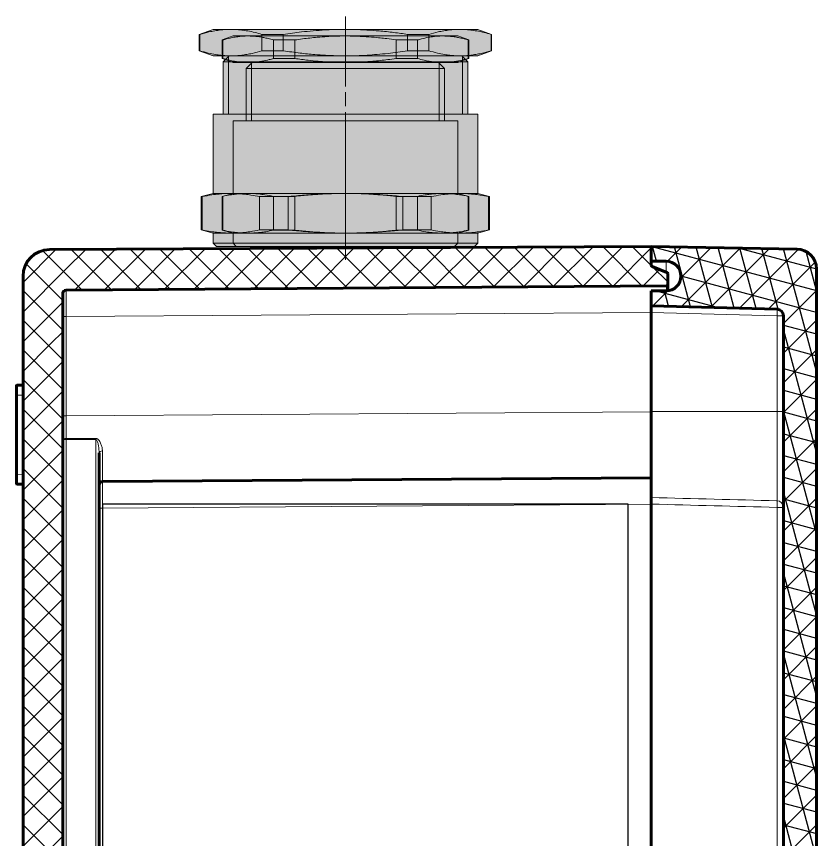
# Model space of a CAD drawing. Header units: millimetres. Extents: x -101 to 319, y -85 to 212.
# Drawn here: x 161.55 to 191.8, y 70 to 101.14 of the extents above; entities that cross this region are included whole.
import ezdxf

# ---------------------------------------------------------------- set-up
doc = ezdxf.new("R2010")
doc.units = ezdxf.units.MM
for name, pattern in [('K5LT_AXLED', [26.227272, 21.727272, -1.5, 1.5, -1.5]), ('K5LT_BASIC', [0]), ('K5LT_THIN', [0])]:
    doc.linetypes.add(name, pattern=pattern)
doc.layers.add('Системный слой', color=7, linetype='Continuous')

# ---------------------------------------------------------------- blocks, each defined once
blk = doc.blocks.new('35_DIN_CUTSIDE')
at = {"layer": 'Системный слой', "color": 150, "linetype": 'K5LT_BASIC', "lineweight": 60, "true_color": 0x0080ff}
for p, q in [((6.85, 18.06), (7.28, 18.06)), ((7.28, 18.06), (7.28, 14.95)), ((6.24, 14.95), (6.24, 17.35)), ((2.08, 13.91), (5.2, 13.91)), ((5.2, 12.87), (2.08, 12.87)), ((0, 11.83), (0, -12.09)), ((0, 11.83), (0, -12.09)), ((1.04, 11.83), (1.04, -12.09)), ((3.33, 5.2), (2.29, 5.2)), ((2.29, 5.2), (2.29, 0)), ((4.37, 5.2), (3.33, 5.2)), ((4.37, 5.2), (3.33, 5.2)), ((3.33, 0), (3.33, 5.2)), ((2.29, 3.9), (1.04, 3.9)), ((1.04, 3.9), (1.04, 0)), ((2.29, 0), (2.29, 3.9)), ((6.45, 0.62), (6.45, 3.12)), ((6.45, 0.62), (6.45, 3.12)), ((1.04, 0.24), (2.29, 0.69)), ((5.2, -0.62), (5.2, 0.62)), ((5.2, 0.62), (6.45, 0.62)), ((5.2, -0.62), (5.2, 0.62)), ((5.2, 0.62), (6.45, 0.62)), ((1.04, -3.9), (1.04, 0)), ((2.29, -0.24), (1.04, -0.69)), ((2.29, -5.2), (2.29, 0)), ((2.29, 0), (2.29, -3.9)), ((3.33, 0), (3.33, -5.2)), ((6.45, -0.62), (5.2, -0.62)), ((6.45, -0.62), (5.2, -0.62)), ((6.45, -0.62), (6.45, -3.12)), ((6.45, -0.62), (6.45, -3.12)), ((2.29, -3.9), (1.04, -3.9)), ((3.33, -5.2), (2.29, -5.2)), ((4.37, -5.2), (3.33, -5.2)), ((4.37, -5.2), (3.33, -5.2)), ((5.2, -13.13), (2.08, -13.13)), ((5.2, -13.13), (2.08, -13.13)), ((2.08, -14.17), (5.2, -14.17)), ((2.08, -14.17), (5.2, -14.17)), ((6.24, -15.21), (6.24, -16.46)), ((7.24, -16.59), (7.28, -15.21)), ((6.41, -16.58), (7.24, -16.59))]:
    blk.add_line(p, q, dxfattribs=at)
at = {"layer": 'Системный слой', "color": 30, "linetype": 'K5LT_AXLED', "lineweight": 18, "true_color": 0xff8000}
blk.add_line((0.29, 0), (9.68, 0), dxfattribs=at)
at = {"layer": 'Системный слой', "color": 150, "linetype": 'K5LT_BASIC', "lineweight": 60, "true_color": 0x0080ff}
for centre, radius, start, end in [((5.2, 14.95), 2.08, 270, 0), ((5.2, 14.95), 1.04, 270, 0), ((2.08, 11.83), 2.08, 90, 180), ((2.08, 11.83), 1.04, 90, 180), ((4.37, 3.12), 2.08, 0, 90), ((4.37, 3.12), 2.08, 0, 90), ((4.37, -3.12), 2.08, 270, 0), ((4.37, -3.12), 2.08, 270, 0), ((2.08, -12.09), 2.08, 180, 270), ((2.08, -12.09), 2.08, 180, 270), ((2.08, -12.09), 1.04, 180, 270), ((2.08, -12.09), 1.04, 180, 270), ((5.2, -15.21), 2.08, 0, 90), ((5.2, -15.21), 2.08, 0, 90), ((5.2, -15.21), 1.04, 0, 90), ((5.2, -15.21), 1.04, 0, 90)]:
    blk.add_arc(centre, radius, start, end, dxfattribs=at)
blk = doc.blocks.new('VP.262512_cutside')
h = blk.add_hatch()
h.set_pattern_fill('NET3', color=256, angle=135)
edge = h.paths.add_edge_path()
edge.add_line((197.16, 108), (-29.5, 108))
edge.add_line((-29.5, 108), (-29.5, 102.04))
edge.add_ellipse((-28.5, 102), major_axis=(-1, 0.026), ratio=0.026168, start_angle=271.5, end_angle=359.9966, ccw=False)
edge.add_arc((-28.5, 102), 1, 90, 178.0958, ccw=False)
edge.add_line((-28.5, 103), (192.01, 103))
edge.add_line((192.01, 103), (192.01, 102.5))
edge.add_line((192.01, 102.5), (192.78, 102.5))
edge.add_line((192.78, 102.5), (192.78, 103))
edge.add_line((192.78, 103), (193.3, 103))
edge.add_line((193.3, 103), (193.3, 102.5))
edge.add_line((193.3, 102.5), (193.81, 102.5))
edge.add_line((193.81, 102.5), (193.81, 103))
edge.add_line((193.81, 103), (197.16, 103))
edge.add_line((197.16, 103), (197.16, 108))
h = blk.add_hatch()
h.set_pattern_fill('NET3', color=256, angle=135)
h.paths.add_polyline_path([(210.58, 105.06, 0.408602), (207.58, 108), (197.16, 108), (197.16, 103), (200.5, 103, -0.406566), (201.5, 102.03), (202, 83), (204.25, 83), (204.25, 85.26), (204.25, 85.26, -0.998762), (208.75, 85.25), (208.75, 83), (211, 83)])
h = blk.add_hatch()
h.set_pattern_fill('NET', color=256, angle=135)
h.paths.add_polyline_path([(-33, 85.3, 0.41217), (-33.2, 85.5), (-34.87, 85.5, 0.305731), (-35.05, 85.38), (-35.96, 83.13, -0.305731), (-36.14, 83), (-38.99, 83), (-38.52, -5.53), (-32.36, -5.5)])
h = blk.add_hatch()
h.set_pattern_fill('NET', color=256, angle=135)
h.paths.add_polyline_path([(210.99, 83), (208.75, 83), (208.14, 83, -0.305731), (207.96, 83.13), (207.05, 85.38, 0.305731), (206.87, 85.5), (205.2, 85.5, 0.41217), (205, 85.3), (204.36, -5.5), (210.52, -5.53)])
h = blk.add_hatch()
h.set_pattern_fill('NET', color=256, angle=135)
h.paths.add_polyline_path([(-24.34, -6), (-31.86, -6, -0.411616), (-32.36, -5.5), (-38.52, -5.53), (-38.51, -8.02, 0.412681), (-34.51, -12), (-24.34, -12)])
h = blk.add_hatch()
h.set_pattern_fill('NET', color=256, angle=135)
edge = h.paths.add_edge_path()
edge.add_line((210.52, -5.53), (204.39, -5.5))
edge.add_spline(control_points=[(200.36, -5.5), (200.89, -5.5), (201.41, -5.5), (202.38, -5.5), (202.82, -5.5), (203.56, -5.5), (203.86, -5.5), (204.26, -5.5), (204.36, -5.5), (204.36, -5.5)], knot_values=[0, 0, 0, 0, 0.25, 0.25, 0.5, 0.5, 0.75, 0.75, 1, 1, 1, 1], degree=3, periodic=0)
edge.add_arc((203.86, -5.5), 0.5, 270, 359.567, ccw=False)
edge.add_line((203.86, -6), (-24.34, -6))
edge.add_line((-24.34, -6), (-24.34, -12))
edge.add_line((-24.34, -12), (206.51, -12))
edge.add_arc((206.51, -8), 4, 270, 359.7)
edge.add_line((210.51, -8.02), (210.52, -5.53))
at = {"layer": 'Системный слой'}
h = blk.add_hatch(dxfattribs=at)
h.set_pattern_fill('NET3', angle=135, style=0)
h.paths.add_polyline_path([(-29.5, 102.03), (-29.5, 108), (-35.58, 108, 0.408602), (-38.58, 105.06), (-39, 83), (-36.75, 83), (-36.75, 85.25, -0.414214), (-34.5, 87.5, -0.414214), (-32.25, 85.25), (-32.25, 83), (-30, 83)])
at = {"color": 7, "true_color": 0xffffff}
blk.add_lwpolyline([(67.94, 0), (67.94, 7.28), (102.59, 7.28), (102.59, 0), (172, 0), (172, 79.51), (0, 79.51), (0, 0), (67.94, 0)], dxfattribs=at)
at = {"layer": 'Системный слой', "color": 150, "linetype": 'K5LT_BASIC', "lineweight": 60, "true_color": 0x0080ff}
for p, q in [((207.58, 108), (-35.58, 108)), ((-38.58, 105.06), (-39, 83)), ((211, 83), (210.58, 105.06)), ((192.01, 103), (-28.5, 103)), ((189.84, 102.5), (189.84, 103)), ((189.84, 102.5), (189.97, 102.5)), ((189.97, 102.5), (189.97, 103)), ((189.97, 102.5), (192.01, 102.5)), ((192.01, 103), (192.01, 102.5)), ((192.78, 102.5), (192.01, 102.5)), ((193.3, 103), (192.78, 103)), ((192.78, 102.5), (192.78, 103)), ((192.78, 102.5), (193.3, 102.5)), ((193.3, 103), (193.3, 102.5)), ((193.81, 102.5), (193.3, 102.5)), ((200.5, 103), (193.81, 103)), ((193.81, 102.5), (193.81, 103)), ((193.81, 102.5), (194.97, 102.5)), ((194.97, 102.5), (194.97, 103)), ((-29.5, 102.03), (-30, 83)), ((202, 83), (201.5, 102.03)), ((208.07, 86.86), (204.25, 85.26)), ((204.27, 85.58), (207.83, 87.07)), ((208.54, 86.2), (206.88, 85.5)), ((-36.75, 83), (-36.75, 85.25)), ((-35.96, 83.13), (-35.05, 85.38)), ((-33.2, 85.5), (-34.87, 85.5)), ((-33.2, 85.5), (-32.26, 85.5)), ((-33, 85.3), (-32.36, -5.5)), ((-32.25, 83), (-32.25, 85.25)), ((204.25, 85.25), (204.25, 83)), ((204.99, 84.71), (204.25, 84.4)), ((204.36, -5.5), (205, 85.3)), ((206.87, 85.5), (205.2, 85.5)), ((207.05, 85.38), (207.96, 83.13)), ((208.7, 85.72), (207.17, 85.08)), ((208.75, 84.94), (207.45, 84.39)), ((208.75, 85.25), (208.75, 83)), ((204.99, 84.16), (204.42, 83.92)), ((-36.75, 83), (-39, 83)), ((-36.14, 83), (-38.99, 83)), ((-38.99, 83), (-38.51, -8.02)), ((-30, 83), (-32.25, 83)), ((-29, 83), (-30, 83)), ((-29, 83), (-14, 83)), ((-14, 83), (-1, 83)), ((-3.4, 0), (-3.98, 83)), ((-3.4, 0), (-3.98, 83)), ((-1, 83.02), (-1, 83)), ((0, 83), (-1, 83)), ((0, 83), (172, 83)), ((173, 83), (172, 83)), ((173, 83.02), (173, 83)), ((173, 83), (186, 83)), ((175.4, 0), (175.98, 83)), ((175.98, 83), (175.4, 0)), ((186, 83), (201, 83)), ((202, 83), (201, 83)), ((204.25, 83), (202, 83)), ((204.99, 83.36), (204.96, 83.35)), ((210.99, 83), (208.14, 83)), ((211, 83), (208.75, 83)), ((210.51, -8.02), (210.99, 83)), ((179.77, -0.5), (-7.77, -0.5)), ((39.7, -0.5), (32.3, -0.5)), ((89.7, -0.5), (82.3, -0.5)), ((139.7, -0.5), (132.3, -0.5)), ((-31.86, -6), (203.86, -6)), ((206.51, -12), (-34.51, -12)), ((-17.98, -12.9), (-18, -12.09)), ((-17.62, -12), (-17.62, -12)), ((-16.63, -12), (-16.68, -12)), ((-16.5, -12), (-16.52, -12)), ((-16.5, -12), (-16.5, -12)), ((-3.37, -12), (-3.37, -12)), ((-3.02, -12.9), (-3, -12.09)), ((175.02, -12.9), (175, -12.09)), ((175.37, -12), (175.37, -12)), ((190, -12.09), (189.98, -12.9)), ((-17.88, -13), (-17.47, -13)), ((-17.47, -13), (-16.48, -13)), ((-16.48, -13), (-4.52, -13)), ((-4.52, -13), (-3.53, -13)), ((-3.53, -13), (-3.12, -13)), ((175.12, -13), (175.53, -13)), ((175.53, -13), (176.52, -13)), ((176.52, -13), (188.48, -13)), ((188.48, -13), (189.47, -13)), ((189.47, -13), (189.88, -13))]:
    blk.add_line(p, q, dxfattribs=at)
at = {"layer": 'Системный слой', "color": 7, "linetype": 'K5LT_THIN', "lineweight": 18}
for p, q in [((-28.5, 103), (-28.5, 102.03)), ((-14, 103), (-14, 102.03)), ((0.49, 103), (0.49, 102.03)), ((171.51, 103), (171.51, 102.03)), ((186, 103), (186, 102.03)), ((200.5, 103), (200.5, 102.03)), ((-28.5, 102.03), (-29, 83)), ((-14, 102.03), (-28.5, 102.03)), ((-14, 102.03), (-14, 83)), ((-0.51, 102.03), (-14, 102.03)), ((171.51, 102.03), (0.49, 102.03)), ((186, 102.03), (172.51, 102.03)), ((186, 102.03), (186, 83)), ((200.5, 102.03), (186, 102.03)), ((201, 83), (200.5, 102.03)), ((-35.1, 85.25), (-36.75, 85.25)), ((-28.36, -5.5), (-28.98, 83)), ((-13.98, 83), (-13.36, -5.5)), ((0, 83.02), (0, 83)), ((0.6, 0), (0.02, 83)), ((171.4, 0), (171.98, 83)), ((172, 83), (172, 83.02)), ((185.36, -5.5), (185.98, 83)), ((200.36, -5.5), (200.98, 83)), ((0.6, -0.5), (0.6, 0)), ((171.4, 0), (0.6, 0)), ((171.4, -0.5), (171.4, 0)), ((-9.93, -5.5), (-9.94, -0.99)), ((181.77, -0.99), (-9.77, -0.99)), ((-9.77, -0.99), (-9.76, -5.5)), ((181.76, -5.5), (181.77, -0.99)), ((181.94, -0.99), (181.93, -5.5)), ((-13.36, -5.5), (-28.36, -5.5)), ((-28.36, -6), (-28.36, -5.5)), ((-13.36, -5.5), (-9.93, -5.5)), ((-13.36, -6), (-13.36, -5.5)), ((-9.76, -5.5), (-9.76, -6)), ((-9.76, -5.5), (181.76, -5.5)), ((181.76, -6), (181.76, -5.5)), ((181.93, -5.5), (185.36, -5.5)), ((185.36, -6), (185.36, -5.5)), ((200.36, -5.5), (185.36, -5.5)), ((200.36, -6), (200.36, -5.5)), ((-16.5, -12), (-16.5, -12.09)), ((-4.5, -12.09), (-16.5, -12.09)), ((-16.48, -12.9), (-16.5, -12.09)), ((-4.52, -12.9), (-4.5, -12.09)), ((-4.5, -12), (-4.5, -12.09)), ((176.5, -12), (176.5, -12.09)), ((188.5, -12.09), (176.5, -12.09)), ((176.52, -12.9), (176.5, -12.09)), ((188.48, -12.9), (188.5, -12.09)), ((188.5, -12), (188.5, -12.09)), ((-16.48, -12.9), (-4.52, -12.9)), ((-16.48, -13), (-16.48, -12.9)), ((-4.52, -13), (-4.52, -12.9)), ((176.52, -13), (176.52, -12.9)), ((176.52, -12.9), (188.48, -12.9)), ((188.48, -13), (188.48, -12.9))]:
    blk.add_line(p, q, dxfattribs=at)
at = {"layer": 'Системный слой', "color": 150, "linetype": 'K5LT_BASIC', "lineweight": 60, "true_color": 0x0080ff}
for centre, radius, start, end in [((-35.58, 105), 3, 90, 178.9), ((207.58, 105), 3, 1.1, 90), ((-28.5, 102), 1, 90, 178.5), ((200.5, 102), 1, 1.5, 90), ((-34.5, 85.25), 2.25, 90, 180), ((-34.5, 85.25), 2.25, 0, 90), ((206.5, 85.25), 2.25, 0, 180), ((-34.87, 85.3), 0.2, 90, 158), ((-33.2, 85.3), 0.2, 0.4, 90), ((205.2, 85.3), 0.2, 90, 179.6), ((206.87, 85.3), 0.2, 22, 90), ((206.48, 85.33), 2.5, 206.7851, 214.4621), ((206.48, 85.33), 2.5, 214.4621, 232.6083), ((206.48, 85.33), 2.5, 304.5727, 335.1345), ((-36.14, 83.2), 0.2, 270, 338), ((206.48, 85.33), 2.5, 232.6083, 233.2182), ((208.14, 83.2), 0.2, 202, 270), ((-31.86, -5.5), 0.5, 180.4, 270), ((203.86, -5.5), 0.5, 270, 359.6), ((-34.51, -8), 4, 180.3, 270), ((206.51, -8), 4, 270, 359.7), ((-2.9, -12.1), 0.1, 90, 179), ((174.9, -12.1), 0.1, 1, 90), ((-3.12, -12.9), 0.1, 270, 359), ((175.12, -12.9), 0.1, 181, 270)]:
    blk.add_arc(centre, radius, start, end, dxfattribs=at)
at = {"layer": 'Системный слой', "color": 7, "linetype": 'K5LT_THIN', "lineweight": 18}
for centre, major_axis, ratio, start_param, end_param in [((0.49, 102), (0, 1), 0.99941, 0, 1.544616), ((171.51, 102), (0, 1), 0.99941, 4.738569, 6.283185), ((-28.5, 102), (-1, 0.026), 0.026168, 4.713074, 6.283185), ((0.49, 102), (-1, 0.025), 0.026169, 4.713051, 6.248837), ((171.51, 102), (1, 0.025), 0.026169, 0.034348, 1.570134), ((200.5, 102), (1, 0.026), 0.026168, 0, 1.570111), ((0, 82.99), (-1, 0.026), 0.026168, 4.713074, 6.283185), ((172, 82.99), (-1, -0.026), 0.026168, 3.141593, 4.711704), ((-9.77, -0.99), (0.5, 0.001), 0.008727, 4.359353, 4.712369), ((-7.77, 0), (0, -0.5), 0.536735, 4.722026, 6.283185), ((179.77, 0), (0, -0.5), 0.536735, 0, 1.561159), ((181.77, -0.99), (0.5, -0.001), 0.008727, 4.712409, 5.065425), ((-9.76, -5.5), (0, -0.5), 0.343702, 4.721344, 6.283185), ((-9.76, -5.5), (0.5, 0.001), 0.008727, 4.361527, 4.71237), ((181.76, -5.5), (0, -0.5), 0.343702, 0, 1.561841), ((181.76, -5.5), (0.5, -0.001), 0.008727, 4.712408, 5.06325), ((-17.63, -12.1), (0, 0.1), 0.707107, 4.737069, 6.283185), ((-3.37, -12.1), (0, 0.1), 0.707107, 0, 1.546116), ((175.37, -12.1), (0, 0.1), 0.707107, 4.737069, 6.283185), ((189.63, -12.1), (0, 0.1), 0.707107, 0, 1.546116), ((-17.47, -12.9), (0, -0.1), 0.707107, 4.737069, 6.283184), ((-3.53, -12.9), (0, 0.1), 0.707107, 3.141593, 4.687709), ((175.53, -12.9), (0, -0.1), 0.707107, 4.737069, 6.283185), ((189.47, -12.9), (0, 0.1), 0.707107, 3.141593, 4.687709)]:
    blk.add_ellipse(centre, major_axis=major_axis, ratio=ratio, start_param=start_param, end_param=end_param, dxfattribs=at)
at = {"layer": 'Системный слой', "color": 150, "linetype": 'K5LT_BASIC', "lineweight": 60, "true_color": 0x0080ff}
for centre, major_axis, start_param, end_param in [((-2.9, 0), (0.355, -0.352), 3.930481, 5.494296), ((174.9, 0), (0.355, 0.352), 3.930543, 5.494297), ((-18.1, -12.1), (0.0003, 0.1), 4.73308, 6.286406), ((190.1, -12.1), (0, -0.1), 3.141595, 4.694918)]:
    blk.add_ellipse(centre, major_axis=major_axis, ratio=1, start_param=start_param, end_param=end_param, dxfattribs=at)
at = {"layer": 'Системный слой', "color": 7, "linetype": 'K5LT_THIN', "lineweight": 18}
for points in [[(-1, 83.02), (-0.83, 89.35), (-0.67, 95.69), (-0.51, 102.03)], [(0.49, 102.03), (0.33, 95.69), (0.17, 89.35), (0, 83.02)], [(172, 83.02), (171.83, 89.35), (171.67, 95.69), (171.51, 102.03)], [(172.51, 102.03), (172.66, 96.02), (172.82, 90), (172.97, 83.99)], [(-17.56, -12.09), (-17.84, -12.09), (-18, -12.09), (-18, -12.09)], [(-16.5, -12.09), (-16.89, -12.09), (-17.28, -12.09), (-17.56, -12.09)], [(-3.44, -12.09), (-3.72, -12.09), (-4.11, -12.09), (-4.5, -12.09)], [(-3, -12.09), (-3, -12.09), (-3.16, -12.09), (-3.44, -12.09)], [(175.44, -12.09), (175.16, -12.09), (175, -12.09), (175, -12.09)], [(176.5, -12.09), (176.11, -12.09), (175.72, -12.09), (175.44, -12.09)], [(189.56, -12.09), (189.28, -12.09), (188.89, -12.09), (188.5, -12.09)], [(190, -12.09), (190, -12.09), (189.84, -12.09), (189.56, -12.09)], [(-17.98, -12.9), (-17.98, -12.9), (-17.82, -12.9), (-17.55, -12.9)], [(-17.55, -12.9), (-17.27, -12.9), (-16.88, -12.9), (-16.48, -12.9)], [(-4.52, -12.9), (-4.12, -12.9), (-3.73, -12.9), (-3.45, -12.9)], [(-3.45, -12.9), (-3.18, -12.9), (-3.02, -12.9), (-3.02, -12.9)], [(175.02, -12.9), (175.02, -12.9), (175.18, -12.9), (175.45, -12.9)], [(175.45, -12.9), (175.73, -12.9), (176.12, -12.9), (176.52, -12.9)], [(188.48, -12.9), (188.88, -12.9), (189.27, -12.9), (189.55, -12.9)], [(189.55, -12.9), (189.82, -12.9), (189.98, -12.9), (189.98, -12.9)]]:
    blk.add_open_spline(points, degree=3, dxfattribs=at)
for points, knots in [([(-33, 85.3), (-33, 85.3), (-32.89, 85.3), (-32.58, 85.3), (-32.43, 85.3), (-32.25, 85.3)], [0, 0, 0, 0, 0.25, 0.25, 0.3956533, 0.3956533, 0.3956533, 0.3956533]), ([(-8.04, 0), (-7.33, 0), (-6.68, 0), (-5.54, 0), (-5.04, 0), (-4.23, 0), (-3.92, 0), (-3.51, 0), (-3.4, 0), (-3.4, 0)], [0, 0, 0, 0, 0.25, 0.25, 0.5, 0.5, 0.75, 0.75, 0.999983, 0.999983, 0.999983, 0.999983]), ([(0.6, 0), (0.07, 0), (-0.45, 0), (-1.42, 0), (-1.86, 0), (-2.6, 0), (-2.9, 0), (-3.3, 0), (-3.4, 0), (-3.4, 0)], [0, 0, 0, 0, 0.25, 0.25, 0.5, 0.5, 0.75, 0.75, 0.9999729, 0.9999729, 0.9999729, 0.9999729]), ([(175.4, 0), (175.4, 0), (175.3, 0), (174.9, 0), (174.6, 0), (173.86, 0), (173.42, 0), (172.45, 0), (171.93, 0), (171.4, 0)], [0.0000271, 0.0000271, 0.0000271, 0.0000271, 0.25, 0.25, 0.5, 0.5, 0.75, 0.75, 1, 1, 1, 1]), ([(175.4, 0), (175.4, 0), (175.51, 0), (175.92, 0), (176.23, 0), (177.04, 0), (177.54, 0), (178.68, 0), (179.33, 0), (180.04, 0)], [0.000017, 0.000017, 0.000017, 0.000017, 0.25, 0.25, 0.5, 0.5, 0.75, 0.75, 1, 1, 1, 1]), ([(-9.94, -0.99), (-9.94, -0.88), (-9.89, -0.78), (-9.76, -0.61), (-9.69, -0.55), (-9.44, -0.37), (-9.27, -0.29), (-8.92, -0.14), (-8.74, -0.09), (-8.39, -0.02), (-8.21, 0), (-8.04, 0)], [0, 0, 0, 0, 0.125, 0.125, 0.25, 0.25, 0.5, 0.5, 0.75, 0.75, 1, 1, 1, 1]), ([(-7.77, -0.5), (-7.95, -0.5), (-8.14, -0.51), (-8.51, -0.54), (-8.69, -0.57), (-9.06, -0.64), (-9.25, -0.68), (-9.5, -0.77), (-9.58, -0.8), (-9.71, -0.89), (-9.77, -0.94), (-9.77, -0.99)], [0, 0, 0, 0, 0.25, 0.25, 0.5, 0.5, 0.75, 0.75, 0.875, 0.875, 1, 1, 1, 1]), ([(181.77, -0.99), (181.77, -0.94), (181.71, -0.89), (181.58, -0.8), (181.5, -0.77), (181.25, -0.68), (181.06, -0.64), (180.69, -0.57), (180.51, -0.54), (180.14, -0.51), (179.95, -0.5), (179.77, -0.5)], [0, 0, 0, 0, 0.125, 0.125, 0.25, 0.25, 0.5, 0.5, 0.75, 0.75, 1, 1, 1, 1]), ([(180.04, 0), (180.21, 0), (180.39, -0.02), (180.74, -0.09), (180.92, -0.14), (181.27, -0.29), (181.45, -0.37), (181.69, -0.55), (181.76, -0.62), (181.89, -0.78), (181.94, -0.88), (181.94, -0.99)], [0, 0, 0, 0, 0.25, 0.25, 0.5, 0.5, 0.75, 0.75, 0.875, 0.875, 1, 1, 1, 1]), ([(-28.36, -5.5), (-28.89, -5.5), (-29.41, -5.5), (-30.38, -5.5), (-30.82, -5.5), (-31.56, -5.5), (-31.86, -5.5), (-32.26, -5.5), (-32.36, -5.5), (-32.36, -5.5)], [0, 0, 0, 0, 0.25, 0.25, 0.5, 0.5, 0.75, 0.75, 1, 1, 1, 1]), ([(204.36, -5.5), (204.36, -5.5), (204.26, -5.5), (203.86, -5.5), (203.56, -5.5), (202.82, -5.5), (202.38, -5.5), (201.41, -5.5), (200.89, -5.5), (200.36, -5.5)], [0, 0, 0, 0, 0.25, 0.25, 0.5, 0.5, 0.75, 0.75, 1, 1, 1, 1])]:
    blk.add_open_spline(points, degree=3, knots=knots, dxfattribs=at)
at = {"layer": 'Системный слой', "color": 150, "linetype": 'K5LT_BASIC', "lineweight": 60, "true_color": 0x0080ff}
for points, knots in [([(-16.5, -12), (-16.5, -12), (-16.5, -12), (-16.5, -12), (-16.52, -12), (-16.52, -12), (-16.52, -12), (-16.52, -12), (-16.51, -12), (-16.52, -12), (-16.51, -12), (-16.52, -12), (-16.51, -12), (-16.52, -12), (-16.52, -12), (-16.52, -12), (-16.53, -12), (-16.54, -12), (-16.54, -12), (-16.55, -12), (-16.55, -12), (-16.56, -12), (-16.56, -12), (-16.57, -12), (-16.57, -12), (-16.58, -12), (-16.59, -12), (-16.59, -12), (-16.6, -12), (-16.6, -12), (-16.6, -12), (-16.61, -12)], [0.157648, 0.157648, 0.157648, 0.157648, 0.166279, 0.166279, 0.332558, 0.332558, 0.665115, 0.665115, 1.330231, 1.330231, 2.106828, 2.106828, 2.883426, 2.883426, 3.660024, 3.660024, 4.436622, 4.436622, 5.213219, 5.213219, 5.989817, 5.989817, 6.766415, 6.766415, 7.543013, 7.543013, 8.319611, 8.319611, 9.096208, 9.096208, 9.649177, 9.649177, 9.649177, 9.649177]), ([(189.63, -12), (189.63, -12), (189.63, -12), (189.63, -12), (189.63, -12), (189.63, -12), (189.63, -12), (189.62, -12), (189.62, -12), (189.62, -12), (189.62, -12), (189.62, -12), (189.62, -12), (189.62, -12), (189.62, -12), (189.62, -12), (189.61, -12), (189.6, -12), (189.6, -12), (189.6, -12), (189.59, -12), (189.59, -12), (189.59, -12), (189.58, -12), (189.58, -12), (189.58, -12), (189.57, -12), (189.57, -12), (189.57, -12), (189.56, -12), (189.56, -12), (189.56, -12), (189.55, -12), (189.55, -12), (189.55, -12), (189.55, -12)], [0.011777, 0.011777, 0.011777, 0.011777, 0.02354, 0.02354, 0.04708, 0.04708, 0.09416, 0.09416, 0.18832, 0.18832, 0.334155, 0.334155, 0.386419, 0.386419, 0.47999, 0.47999, 0.625825, 0.625825, 0.77166, 0.77166, 0.917496, 0.917496, 1.063331, 1.063331, 1.209166, 1.209166, 1.355001, 1.355001, 1.500836, 1.500836, 1.646671, 1.646671, 1.792506, 1.792506, 1.802503, 1.802503, 1.802503, 1.802503]), ([(-17.88, -13), (-17.91, -13), (-17.93, -12.99), (-17.97, -12.95), (-17.98, -12.92), (-17.98, -12.9)], [0, 0, 0, 0, 0.5, 0.5, 1, 1, 1, 1]), ([(-3.1, -13), (-3.1, -13), (-3.1, -13), (-3.11, -13), (-3.11, -13), (-3.11, -13), (-3.11, -13), (-3.12, -13), (-3.12, -13), (-3.12, -13), (-3.12, -13), (-3.12, -13)], [2.141056, 2.141056, 2.141056, 2.141056, 2.292975, 2.292975, 2.596815, 2.596815, 3.204494, 3.204494, 3.502231, 3.502231, 3.625097, 3.625097, 3.625097, 3.625097]), ([(189.98, -12.9), (189.98, -12.92), (189.97, -12.95), (189.93, -12.99), (189.91, -13), (189.88, -13)], [0, 0, 0, 0, 0.5, 0.5, 1, 1, 1, 1])]:
    blk.add_open_spline(points, degree=3, knots=knots, dxfattribs=at)
at = {"rotation": 90}
blk.add_blockref('35_DIN_CUTSIDE', (86, 0), dxfattribs=at)
blk = doc.blocks.new('VZ-N32_withoutcap')
at = {"true_color": 0xffffff}
blk.add_hatch(color=7, dxfattribs=at).paths.add_polyline_path([(20, -20), (20, -8), (21.8, -7.52), (21.8, -2.48), (20, -2), (20, -0.5), (19.5, 0), (-19.5, 0), (-20, -0.5), (-20, -2), (-21.8, -2.48), (-21.8, -7.52), (-20, -8), (-20, -20), (-18.5, -20), (-18.5, -27.93), (-17.6, -28.82), (-20, -28.82), (-22.1, -29.59), (-22.1, -32.06), (-20, -32.83), (20, -32.83), (22.1, -32.06), (22.1, -29.59), (20, -28.82), (17.6, -28.82), (18.5, -27.93), (18.5, -20)])
at = {"color": 30, "linetype": 'K5LT_AXLED', "lineweight": 0, "true_color": 0xff8000}
blk.add_line((0, 2.04), (0, -34.78), dxfattribs=at)
at = {"color": 150, "linetype": 'K5LT_BASIC', "lineweight": 0, "true_color": 0x0080ff}
for p, q in [((-20, -0.5), (-19.5, 0)), ((0, 0), (-19.5, 0)), ((19.5, 0), (0, 0)), ((20, -0.5), (19.5, 0)), ((-20, -0.5), (-20, -2)), ((0, -0.5), (-20, -0.5)), ((20, -0.5), (0, -0.5)), ((20, -0.5), (20, -2)), ((-21.8, -2.48), (-20, -2)), ((-21.8, -2.48), (-21.66, -2.48)), ((-21.8, -7.52), (-21.8, -2.48)), ((-21.66, -7.52), (-21.66, -2.48)), ((-20, -2), (-17.32, -2)), ((-17.32, -2), (0, -2)), ((-12.98, -2.48), (-8.67, -2.48)), ((-12.98, -7.52), (-12.98, -2.48)), ((-8.67, -7.52), (-8.67, -2.48)), ((0, -2), (17.32, -2)), ((8.67, -7.52), (8.67, -2.48)), ((8.67, -2.48), (12.98, -2.48)), ((12.98, -7.52), (12.98, -2.48)), ((17.32, -2), (20, -2)), ((21.8, -2.48), (20, -2)), ((21.66, -7.52), (21.66, -2.48)), ((21.66, -2.48), (21.8, -2.48)), ((21.8, -7.52), (21.8, -2.48)), ((-21.8, -7.52), (-20, -8)), ((-21.66, -7.52), (-21.8, -7.52)), ((-20, -8), (-20, -20)), ((-17.32, -8), (-20, -8)), ((0, -8), (-17.32, -8)), ((-8.67, -7.52), (-12.98, -7.52)), ((17.32, -8), (0, -8)), ((12.98, -7.52), (8.67, -7.52)), ((20, -8), (17.32, -8)), ((21.8, -7.52), (20, -8)), ((20, -8), (20, -20)), ((21.8, -7.52), (21.66, -7.52)), ((20, -20), (-20, -20)), ((-18.5, -27.93), (-18.5, -20)), ((18.5, -27.93), (18.5, -20)), ((-17.6, -28.82), (-18.5, -27.93)), ((0, -27.93), (-18.5, -27.93)), ((18.5, -27.93), (0, -27.93)), ((17.6, -28.82), (18.5, -27.93)), ((-22.1, -29.59), (-20, -28.82)), ((-22.1, -29.59), (-22.1, -32.06)), ((-22.02, -29.59), (-22.1, -29.59)), ((-22.02, -29.59), (-22.02, -32.06)), ((-17.32, -28.82), (-20, -28.82)), ((0, -28.82), (-17.32, -28.82)), ((-12.62, -29.59), (-12.62, -32.06)), ((-9.4, -29.59), (-12.62, -29.59)), ((-9.4, -29.59), (-9.4, -32.06)), ((17.32, -28.82), (0, -28.82)), ((9.4, -29.59), (9.4, -32.06)), ((12.62, -29.59), (9.4, -29.59)), ((12.62, -29.59), (12.62, -32.06)), ((20, -28.82), (17.32, -28.82)), ((22.1, -29.59), (20, -28.82)), ((22.02, -29.59), (22.02, -32.06)), ((22.1, -29.59), (22.02, -29.59)), ((22.1, -29.59), (22.1, -32.06)), ((-22.1, -32.06), (-20, -32.83)), ((-22.1, -32.06), (-22.02, -32.06)), ((-12.62, -32.06), (-9.4, -32.06)), ((9.4, -32.06), (12.62, -32.06)), ((22.1, -32.06), (20, -32.83)), ((22.02, -32.06), (22.1, -32.06)), ((-20, -32.83), (-17.32, -32.83)), ((-17.32, -32.83), (0, -32.83)), ((0, -32.83), (17.32, -32.83)), ((17.32, -32.83), (20, -32.83))]:
    blk.add_line(p, q, dxfattribs=at)
at = {"color": 7, "linetype": 'K5LT_THIN', "lineweight": 0}
for p, q in [((-17.69, -27.93), (-17.69, -20)), ((17.69, -27.93), (17.69, -20)), ((-17.69, -28.74), (-17.69, -27.93)), ((17.69, -28.74), (17.69, -27.93))]:
    blk.add_line(p, q, dxfattribs=at)
at = {"color": 150, "linetype": 'K5LT_BASIC', "lineweight": 0, "true_color": 0x0080ff}
for points, knots in [([(-17.32, -2), (-17.62, -2), (-18.22, -2.01), (-19.18, -2.08), (-20.32, -2.22), (-21.17, -2.38), (-21.66, -2.48)], [0, 0, 0, 0, 1.452167, 2.881664, 4.647628, 7, 7, 7, 7]), ([(-12.98, -2.48), (-13.42, -2.39), (-14.14, -2.25), (-15.13, -2.12), (-15.94, -2.05), (-16.66, -2.01), (-17.12, -2), (-17.32, -2)], [0, 0, 0, 0, 2.40543, 4.023924, 5.43573, 6.897013, 8, 8, 8, 8]), ([(0, -2), (-0.6, -2), (-1.8, -2.01), (-3.54, -2.08), (-5.52, -2.19), (-7.21, -2.33), (-8.36, -2.45), (-8.67, -2.48)], [0, 0, 0, 0, 1.65962, 3.293331, 4.829431, 7.118353, 8, 8, 8, 8]), ([(8.67, -2.48), (7.81, -2.39), (6.36, -2.25), (4.39, -2.12), (2.76, -2.05), (1.32, -2.01), (0.4, -2), (0, -2)], [0, 0, 0, 0, 2.40543, 4.023924, 5.43573, 6.897013, 8, 8, 8, 8]), ([(17.32, -2), (17.02, -2), (16.42, -2.01), (15.46, -2.08), (14.32, -2.22), (13.47, -2.38), (12.98, -2.48)], [0, 0, 0, 0, 1.452167, 2.881664, 4.647628, 7, 7, 7, 7]), ([(21.66, -2.48), (21.23, -2.39), (20.5, -2.25), (19.51, -2.12), (18.7, -2.05), (17.98, -2.01), (17.52, -2), (17.32, -2)], [0, 0, 0, 0, 2.40543, 4.023924, 5.43573, 6.897013, 8, 8, 8, 8]), ([(-21.66, -7.52), (-21.23, -7.61), (-20.5, -7.75), (-19.51, -7.88), (-18.7, -7.95), (-17.98, -7.99), (-17.52, -8), (-17.32, -8)], [0, 0, 0, 0, 2.40543, 4.023924, 5.43573, 6.897013, 8, 8, 8, 8]), ([(-17.32, -8), (-17.02, -8), (-16.42, -7.99), (-15.46, -7.92), (-14.32, -7.78), (-13.47, -7.62), (-12.98, -7.52)], [0, 0, 0, 0, 1.452167, 2.881664, 4.647628, 7, 7, 7, 7]), ([(-8.67, -7.52), (-7.81, -7.61), (-6.36, -7.75), (-4.39, -7.88), (-2.76, -7.95), (-1.32, -7.99), (-0.4, -8), (0, -8)], [0, 0, 0, 0, 2.40543, 4.023924, 5.43573, 6.897013, 8, 8, 8, 8]), ([(0, -8), (0.6, -8), (1.8, -7.99), (3.54, -7.92), (5.52, -7.81), (7.21, -7.67), (8.36, -7.55), (8.67, -7.52)], [0, 0, 0, 0, 1.65962, 3.293331, 4.829431, 7.118353, 8, 8, 8, 8]), ([(12.98, -7.52), (13.42, -7.61), (14.14, -7.75), (15.13, -7.88), (15.94, -7.95), (16.66, -7.99), (17.12, -8), (17.32, -8)], [0, 0, 0, 0, 2.40543, 4.023924, 5.43573, 6.897013, 8, 8, 8, 8]), ([(17.32, -8), (17.62, -8), (18.22, -7.99), (19.18, -7.92), (20.32, -7.78), (21.17, -7.62), (21.66, -7.52)], [0, 0, 0, 0, 1.452167, 2.881664, 4.647628, 7, 7, 7, 7]), ([(-22.02, -29.59), (-21.53, -29.44), (-20.76, -29.23), (-19.74, -29.03), (-18.94, -28.91), (-18.15, -28.84), (-17.6, -28.82), (-17.32, -28.82)], [0, 0, 0, 0, 2.52956, 3.944897, 5.211736, 6.584694, 8, 8, 8, 8]), ([(-17.32, -28.82), (-17.02, -28.82), (-16.51, -28.84), (-15.74, -28.91), (-14.9, -29.02), (-13.84, -29.24), (-13.04, -29.46), (-12.62, -29.59)], [0, 0, 0, 0, 1.547019, 2.551865, 3.939937, 5.810963, 8, 8, 8, 8]), ([(-9.4, -29.59), (-8.42, -29.44), (-6.88, -29.23), (-4.84, -29.03), (-3.25, -28.91), (-1.65, -28.84), (-0.56, -28.82), (0, -28.82)], [0, 0, 0, 0, 2.52956, 3.944897, 5.211736, 6.584694, 8, 8, 8, 8]), ([(0, -28.82), (0.61, -28.82), (1.61, -28.84), (3.16, -28.91), (4.84, -29.02), (6.97, -29.24), (8.55, -29.46), (9.4, -29.59)], [0, 0, 0, 0, 1.547019, 2.551865, 3.939937, 5.810963, 8, 8, 8, 8]), ([(12.62, -29.59), (13.11, -29.44), (13.88, -29.23), (14.9, -29.03), (15.7, -28.91), (16.49, -28.84), (17.04, -28.82), (17.32, -28.82)], [0, 0, 0, 0, 2.529573, 3.944907, 5.211741, 6.584695, 8, 8, 8, 8]), ([(17.32, -28.82), (17.62, -28.82), (18.13, -28.84), (18.9, -28.91), (19.74, -29.02), (20.81, -29.24), (21.6, -29.46), (22.02, -29.59)], [0, 0, 0, 0, 1.547055, 2.551904, 3.939959, 5.810956, 8, 8, 8, 8]), ([(-17.32, -32.83), (-17.65, -32.83), (-18.19, -32.81), (-19.04, -32.72), (-19.94, -32.59), (-20.96, -32.37), (-21.68, -32.17), (-22.02, -32.06)], [0, 0, 0, 0, 1.669309, 2.764381, 4.320014, 6.234949, 8, 8, 8, 8]), ([(-12.62, -32.06), (-13.08, -32.2), (-13.83, -32.41), (-14.88, -32.62), (-15.68, -32.73), (-16.49, -32.81), (-17.01, -32.83), (-17.32, -32.83)], [0, 0, 0, 0, 2.365452, 3.846876, 5.378942, 6.427183, 8, 8, 8, 8]), ([(0, -32.83), (-0.66, -32.83), (-1.75, -32.81), (-3.44, -32.72), (-5.23, -32.59), (-7.28, -32.37), (-8.72, -32.17), (-9.4, -32.06)], [0, 0, 0, 0, 1.669309, 2.764381, 4.320014, 6.234949, 8, 8, 8, 8]), ([(9.4, -32.06), (8.48, -32.2), (6.98, -32.41), (4.88, -32.62), (3.28, -32.73), (1.65, -32.81), (0.62, -32.83), (0, -32.83)], [0, 0, 0, 0, 2.365452, 3.846876, 5.378942, 6.427183, 8, 8, 8, 8]), ([(17.32, -32.83), (16.99, -32.83), (16.45, -32.81), (15.6, -32.72), (14.7, -32.59), (13.68, -32.37), (12.96, -32.17), (12.62, -32.06)], [0, 0, 0, 0, 1.669309, 2.764381, 4.320014, 6.234949, 8, 8, 8, 8]), ([(22.02, -32.06), (21.56, -32.2), (20.81, -32.41), (19.76, -32.62), (18.96, -32.73), (18.15, -32.81), (17.63, -32.83), (17.32, -32.83)], [0, 0, 0, 0, 2.365452, 3.846876, 5.378942, 6.427183, 8, 8, 8, 8])]:
    blk.add_open_spline(points, degree=3, knots=knots, dxfattribs=at)
blk = doc.blocks.new('VZ-N25_withoutcap')
at = {"true_color": 0xffffff}
blk.add_hatch(color=7, dxfattribs=at).paths.add_polyline_path([(17, -19), (17, -8), (18.65, -7.56), (18.65, -2.44), (17, -2), (17, -0.5), (16.5, 0), (-16.5, 0), (-17, -0.5), (-17, -2), (-18.65, -2.44), (-18.65, -7.56), (-17, -8), (-17, -19), (-15, -19), (-15, -26.93), (-14.1, -27.82), (-17, -27.82), (-18.65, -28.43), (-18.65, -31.22), (-17, -31.83), (17, -31.83), (18.65, -31.22), (18.65, -28.43), (17, -27.82), (14.1, -27.82), (15, -26.93), (15, -19)])
at = {"color": 30, "linetype": 'K5LT_AXLED', "lineweight": 0, "true_color": 0xff8000}
blk.add_line((0, 1.41), (0, -34.42), dxfattribs=at)
at = {"color": 150, "linetype": 'K5LT_BASIC', "lineweight": 0, "true_color": 0x0080ff}
for p, q in [((-17, -0.5), (-16.5, 0)), ((-16.5, 0), (0, 0)), ((0, 0), (16.5, 0)), ((17, -0.5), (16.5, 0)), ((-17, -0.5), (-17, -2)), ((-17, -0.5), (0, -0.5)), ((0, -0.5), (17, -0.5)), ((17, -0.5), (17, -2)), ((-18.65, -2.44), (-17, -2)), ((-18.65, -7.56), (-18.65, -2.44)), ((-18.56, -2.44), (-18.65, -2.44)), ((-18.56, -7.56), (-18.56, -2.44)), ((-14.72, -2), (-17, -2)), ((0, -2), (-14.72, -2)), ((-10.89, -7.56), (-10.89, -2.44)), ((-7.67, -2.44), (-10.89, -2.44)), ((-7.67, -7.56), (-7.67, -2.44)), ((14.72, -2), (0, -2)), ((10.89, -2.44), (7.67, -2.44)), ((7.67, -7.56), (7.67, -2.44)), ((10.89, -7.56), (10.89, -2.44)), ((17, -2), (14.72, -2)), ((18.65, -2.44), (17, -2)), ((18.65, -2.44), (18.56, -2.44)), ((18.56, -7.56), (18.56, -2.44)), ((18.65, -7.56), (18.65, -2.44)), ((-18.65, -7.56), (-17, -8)), ((-18.65, -7.56), (-18.56, -7.56)), ((-17, -8), (-17, -19)), ((-17, -8), (-14.72, -8)), ((-14.72, -8), (0, -8)), ((-10.89, -7.56), (-7.67, -7.56)), ((0, -8), (14.72, -8)), ((7.67, -7.56), (10.89, -7.56)), ((14.72, -8), (17, -8)), ((18.65, -7.56), (17, -8)), ((17, -8), (17, -19)), ((18.56, -7.56), (18.65, -7.56)), ((-17, -19), (17, -19)), ((-15, -26.93), (-15, -19)), ((15, -26.93), (15, -19)), ((-14.1, -27.82), (-15, -26.93)), ((-15, -26.93), (0, -26.93)), ((0, -26.93), (15, -26.93)), ((14.1, -27.82), (15, -26.93)), ((-18.65, -28.43), (-17, -27.82)), ((-18.65, -28.43), (-18.65, -31.22)), ((-18.65, -28.43), (-18.56, -28.43)), ((-18.56, -28.43), (-18.56, -31.22)), ((-17, -27.82), (-14.72, -27.82)), ((-14.72, -27.82), (0, -27.82)), ((-10.89, -28.43), (-10.89, -31.22)), ((-10.89, -28.43), (-7.67, -28.43)), ((-7.67, -28.43), (-7.67, -31.22)), ((0, -27.82), (14.72, -27.82)), ((7.67, -28.43), (7.67, -31.22)), ((7.67, -28.43), (10.89, -28.43)), ((10.89, -28.43), (10.89, -31.22)), ((14.72, -27.82), (17, -27.82)), ((18.65, -28.43), (17, -27.82)), ((18.56, -28.43), (18.56, -31.22)), ((18.56, -28.43), (18.65, -28.43)), ((18.65, -28.43), (18.65, -31.22)), ((-18.56, -31.22), (-18.65, -31.22)), ((-18.65, -31.22), (-17, -31.83)), ((-14.72, -31.83), (-17, -31.83)), ((0, -31.83), (-14.72, -31.83)), ((-7.67, -31.22), (-10.89, -31.22)), ((14.72, -31.83), (0, -31.83)), ((10.89, -31.22), (7.67, -31.22)), ((17, -31.83), (14.72, -31.83)), ((18.65, -31.22), (17, -31.83)), ((18.65, -31.22), (18.56, -31.22))]:
    blk.add_line(p, q, dxfattribs=at)
at = {"color": 7, "linetype": 'K5LT_THIN', "lineweight": 0}
for p, q in [((-14.19, -26.93), (-14.19, -19)), ((14.19, -26.93), (14.19, -19)), ((-14.19, -27.74), (-14.19, -26.93)), ((14.19, -27.74), (14.19, -26.93))]:
    blk.add_line(p, q, dxfattribs=at)
at = {"color": 150, "linetype": 'K5LT_BASIC', "lineweight": 0, "true_color": 0x0080ff}
for points, knots in [([(-18.56, -2.44), (-18.17, -2.36), (-17.53, -2.23), (-16.66, -2.11), (-15.94, -2.04), (-15.3, -2.01), (-14.9, -2), (-14.72, -2)], [0, 0, 0, 0, 2.419879, 4.039963, 5.44907, 6.903989, 8, 8, 8, 8]), ([(-14.72, -2), (-14.46, -2), (-13.93, -2.01), (-13.08, -2.08), (-12.07, -2.21), (-11.32, -2.35), (-10.89, -2.44)], [0, 0, 0, 0, 1.44825, 2.877362, 4.644411, 7, 7, 7, 7]), ([(-7.67, -2.44), (-6.9, -2.36), (-5.61, -2.23), (-3.87, -2.11), (-2.43, -2.04), (-1.16, -2.01), (-0.35, -2), (0, -2)], [0, 0, 0, 0, 2.419879, 4.039963, 5.44907, 6.903989, 8, 8, 8, 8]), ([(0, -2), (0.53, -2), (1.58, -2.01), (3.13, -2.07), (4.87, -2.18), (6.38, -2.3), (7.39, -2.41), (7.67, -2.44)], [0, 0, 0, 0, 1.655143, 3.288413, 4.825597, 7.115345, 8, 8, 8, 8]), ([(10.89, -2.44), (11.27, -2.36), (11.92, -2.23), (12.79, -2.11), (13.51, -2.04), (14.14, -2.01), (14.55, -2), (14.72, -2)], [0, 0, 0, 0, 2.41988, 4.039965, 5.449071, 6.903989, 8, 8, 8, 8]), ([(14.72, -2), (14.99, -2), (15.51, -2.01), (16.36, -2.08), (17.38, -2.21), (18.13, -2.35), (18.56, -2.44)], [0, 0, 0, 0, 1.448248, 2.877358, 4.644409, 7, 7, 7, 7]), ([(-14.72, -8), (-14.99, -8), (-15.51, -7.99), (-16.36, -7.92), (-17.38, -7.79), (-18.13, -7.65), (-18.56, -7.56)], [0, 0, 0, 0, 1.44825, 2.877362, 4.644411, 7, 7, 7, 7]), ([(-10.89, -7.56), (-11.27, -7.64), (-11.92, -7.77), (-12.79, -7.89), (-13.51, -7.96), (-14.14, -7.99), (-14.55, -8), (-14.72, -8)], [0, 0, 0, 0, 2.419879, 4.039963, 5.44907, 6.903989, 8, 8, 8, 8]), ([(0, -8), (-0.53, -8), (-1.58, -7.99), (-3.13, -7.93), (-4.87, -7.82), (-6.38, -7.7), (-7.39, -7.59), (-7.67, -7.56)], [0, 0, 0, 0, 1.655143, 3.288413, 4.825597, 7.115345, 8, 8, 8, 8]), ([(7.67, -7.56), (6.9, -7.64), (5.61, -7.77), (3.87, -7.89), (2.43, -7.96), (1.16, -7.99), (0.35, -8), (0, -8)], [0, 0, 0, 0, 2.419879, 4.039963, 5.44907, 6.903989, 8, 8, 8, 8]), ([(14.72, -8), (14.46, -8), (13.93, -7.99), (13.08, -7.92), (12.07, -7.79), (11.32, -7.65), (10.89, -7.56)], [0, 0, 0, 0, 1.448248, 2.877358, 4.644409, 7, 7, 7, 7]), ([(18.56, -7.56), (18.17, -7.64), (17.53, -7.77), (16.66, -7.89), (15.94, -7.96), (15.3, -7.99), (14.9, -8), (14.72, -8)], [0, 0, 0, 0, 2.41988, 4.039965, 5.449071, 6.903989, 8, 8, 8, 8]), ([(-14.72, -27.82), (-14.99, -27.82), (-15.43, -27.84), (-16.12, -27.9), (-16.93, -28.02), (-17.76, -28.2), (-18.35, -28.36), (-18.56, -28.43)], [0, 0, 0, 0, 1.64951, 2.746923, 4.320506, 6.673858, 8, 8, 8, 8]), ([(-10.89, -28.43), (-11.22, -28.33), (-11.81, -28.17), (-12.63, -28), (-13.34, -27.9), (-14.03, -27.84), (-14.49, -27.82), (-14.72, -27.82)], [0, 0, 0, 0, 2.117323, 3.707547, 5.095921, 6.54191, 8, 8, 8, 8]), ([(0, -27.82), (-0.53, -27.82), (-1.41, -27.84), (-2.8, -27.9), (-4.41, -28.02), (-6.08, -28.2), (-7.25, -28.36), (-7.67, -28.43)], [0, 0, 0, 0, 1.649514, 2.746927, 4.320509, 6.673859, 8, 8, 8, 8]), ([(7.67, -28.43), (7, -28.33), (5.82, -28.17), (4.19, -28), (2.77, -27.9), (1.39, -27.84), (0.46, -27.82), (0, -27.82)], [0, 0, 0, 0, 2.117321, 3.707544, 5.09592, 6.54191, 8, 8, 8, 8]), ([(14.72, -27.82), (14.46, -27.82), (14.02, -27.84), (13.32, -27.9), (12.52, -28.02), (11.68, -28.2), (11.1, -28.36), (10.89, -28.43)], [0, 0, 0, 0, 1.649514, 2.746927, 4.320509, 6.673859, 8, 8, 8, 8]), ([(18.56, -28.43), (18.22, -28.33), (17.63, -28.17), (16.82, -28), (16.11, -27.9), (15.42, -27.84), (14.95, -27.82), (14.72, -27.82)], [0, 0, 0, 0, 2.117321, 3.707544, 5.09592, 6.54191, 8, 8, 8, 8]), ([(-18.56, -31.22), (-18.29, -31.3), (-17.81, -31.44), (-17.11, -31.59), (-16.41, -31.71), (-15.73, -31.79), (-15.15, -31.82), (-14.83, -31.83), (-14.72, -31.83)], [0, 0, 0, 0, 1.884561, 3.420348, 4.961014, 6.736057, 8.238726, 9, 9, 9, 9]), ([(-14.72, -31.83), (-14.44, -31.83), (-13.98, -31.81), (-13.27, -31.74), (-12.47, -31.62), (-11.65, -31.44), (-11.09, -31.28), (-10.89, -31.22)], [0, 0, 0, 0, 1.734922, 2.863683, 4.439349, 6.756734, 8, 8, 8, 8]), ([(-7.67, -31.22), (-7.2, -31.29), (-6.39, -31.41), (-5.42, -31.52), (-4.39, -31.63), (-3.39, -31.71), (-2.13, -31.78), (-1.07, -31.82), (-0.32, -31.83), (0, -31.83)], [0, 0, 0, 0, 1.85142, 3.182291, 3.800386, 5.890689, 7.077018, 8.732476, 10, 10, 10, 10]), ([(0, -31.83), (0.56, -31.83), (1.48, -31.81), (2.9, -31.74), (4.51, -31.62), (6.14, -31.44), (7.27, -31.28), (7.67, -31.22)], [0, 0, 0, 0, 1.734922, 2.863683, 4.439349, 6.756734, 8, 8, 8, 8]), ([(10.89, -31.22), (11.15, -31.3), (11.64, -31.44), (12.34, -31.59), (13.03, -31.71), (13.72, -31.79), (14.29, -31.82), (14.61, -31.83), (14.72, -31.83)], [0, 0, 0, 0, 1.884561, 3.420348, 4.961014, 6.736057, 8.238726, 9, 9, 9, 9]), ([(14.72, -31.83), (15, -31.83), (15.46, -31.81), (16.17, -31.74), (16.98, -31.62), (17.79, -31.44), (18.36, -31.28), (18.56, -31.22)], [0, 0, 0, 0, 1.734922, 2.863683, 4.439349, 6.756734, 8, 8, 8, 8])]:
    blk.add_open_spline(points, degree=3, knots=knots, dxfattribs=at)

msp = doc.modelspace()

# ---------------------------------------------------------------- block references
at = {"xscale": 0.25, "yscale": 0.25, "zscale": 0.25}
for name, p, rotation in [('VZ-N32_withoutcap', (173.988, 92.441), 180), ('VZ-N25_withoutcap', (173.988, 92.441), 180), ('VP.262512_cutside', (164.799, 82.691), -90.00000000000001)]:
    msp.add_blockref(name, p, dxfattribs=dict(at, rotation=rotation))

doc.saveas('drawing.dxf')
